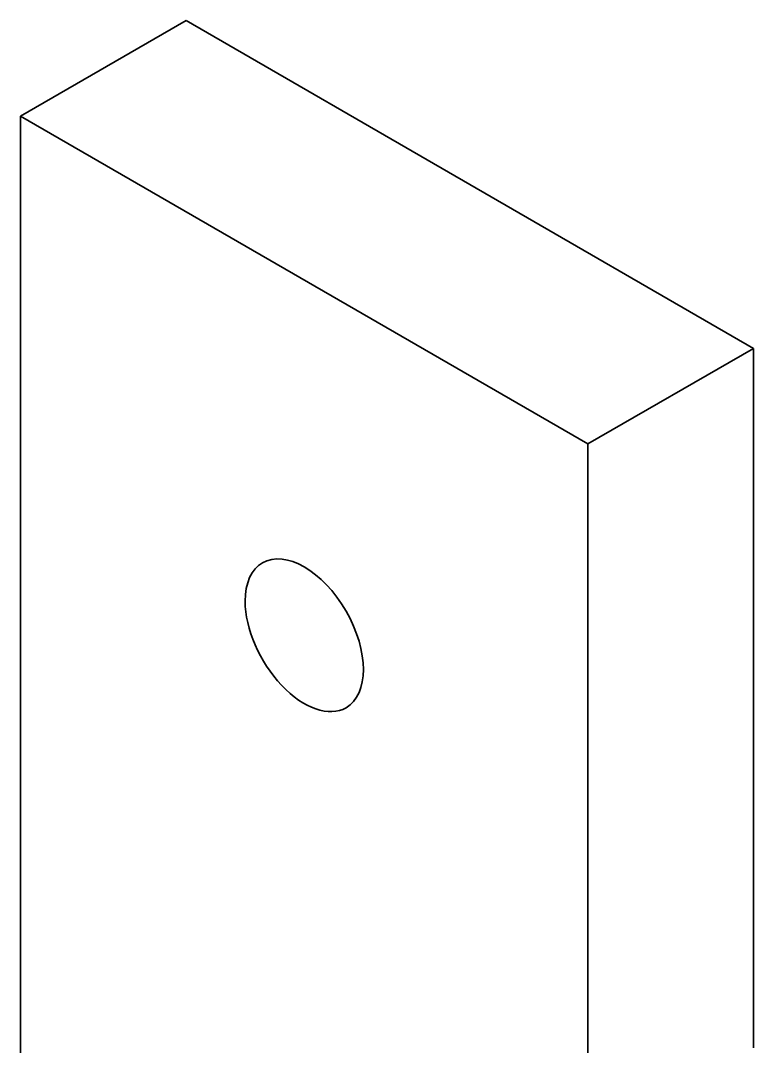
# Model space of a CAD drawing. Extents: x 155 to 1176, y 87 to 946.
# Drawn here: x 758.85 to 769.81, y 803.43 to 818.76 of the extents above; entities that cross this region are included whole.
import ezdxf

# ---------------------------------------------------------------- set-up
doc = ezdxf.new("R2010")
doc.units = 0

msp = doc.modelspace()

# ---------------------------------------------------------------- linework, layer by layer
at = {"color": 7, "lineweight": 35, "ltscale": 0.071443}
msp.add_line((761.326, 818.764), (758.851, 817.335), dxfattribs=at)
at = {"color": 7, "lineweight": 35, "ltscale": 0.244949}
msp.add_line((769.811, 813.865), (761.326, 818.764), dxfattribs=at)
at = {"color": 7, "lineweight": 35, "ltscale": 0.265363}
msp.add_line((758.851, 806.72), (758.851, 817.335), dxfattribs=at)
at = {"color": 7, "lineweight": 35, "ltscale": 0.244948}
msp.add_line((767.336, 812.436), (758.851, 817.335), dxfattribs=at)
at = {"color": 7, "lineweight": 35, "ltscale": 0.071444}
msp.add_line((769.811, 813.865), (767.336, 812.436), dxfattribs=at)
at = {"color": 7, "lineweight": 35, "ltscale": 0.224538}
msp.add_line((769.811, 813.865), (769.811, 804.883), dxfattribs=at)
at = {"color": 7, "lineweight": 35, "ltscale": 0.224539}
msp.add_line((767.336, 812.436), (767.336, 803.454), dxfattribs=at)
at = {"color": 7, "lineweight": 35, "ltscale": 0.097812}
msp.add_line((758.851, 802.808), (758.851, 806.72), dxfattribs=at)
at = {"color": 7, "lineweight": 35, "ltscale": 0.03062}
msp.add_line((769.811, 804.883), (769.811, 803.658), dxfattribs=at)
at = {"color": 7, "lineweight": 35, "ltscale": 0.006123}
msp.add_line((769.811, 803.413), (769.811, 803.658), dxfattribs=at)
at = {"color": 7, "lineweight": 35, "ltscale": 0.030618}
msp.add_line((767.336, 803.454), (767.336, 802.229), dxfattribs=at)
at = {"color": 7, "lineweight": 35}
for start_param, end_param in [(3.141593, 6.283185), (0, 0.785398), (0.785398, 3.141593)]:
    msp.add_ellipse((763.094, 809.578), major_axis=(-0.625, 1.083), ratio=0.57735, start_param=start_param, end_param=end_param, dxfattribs=at)

doc.saveas('drawing.dxf')
